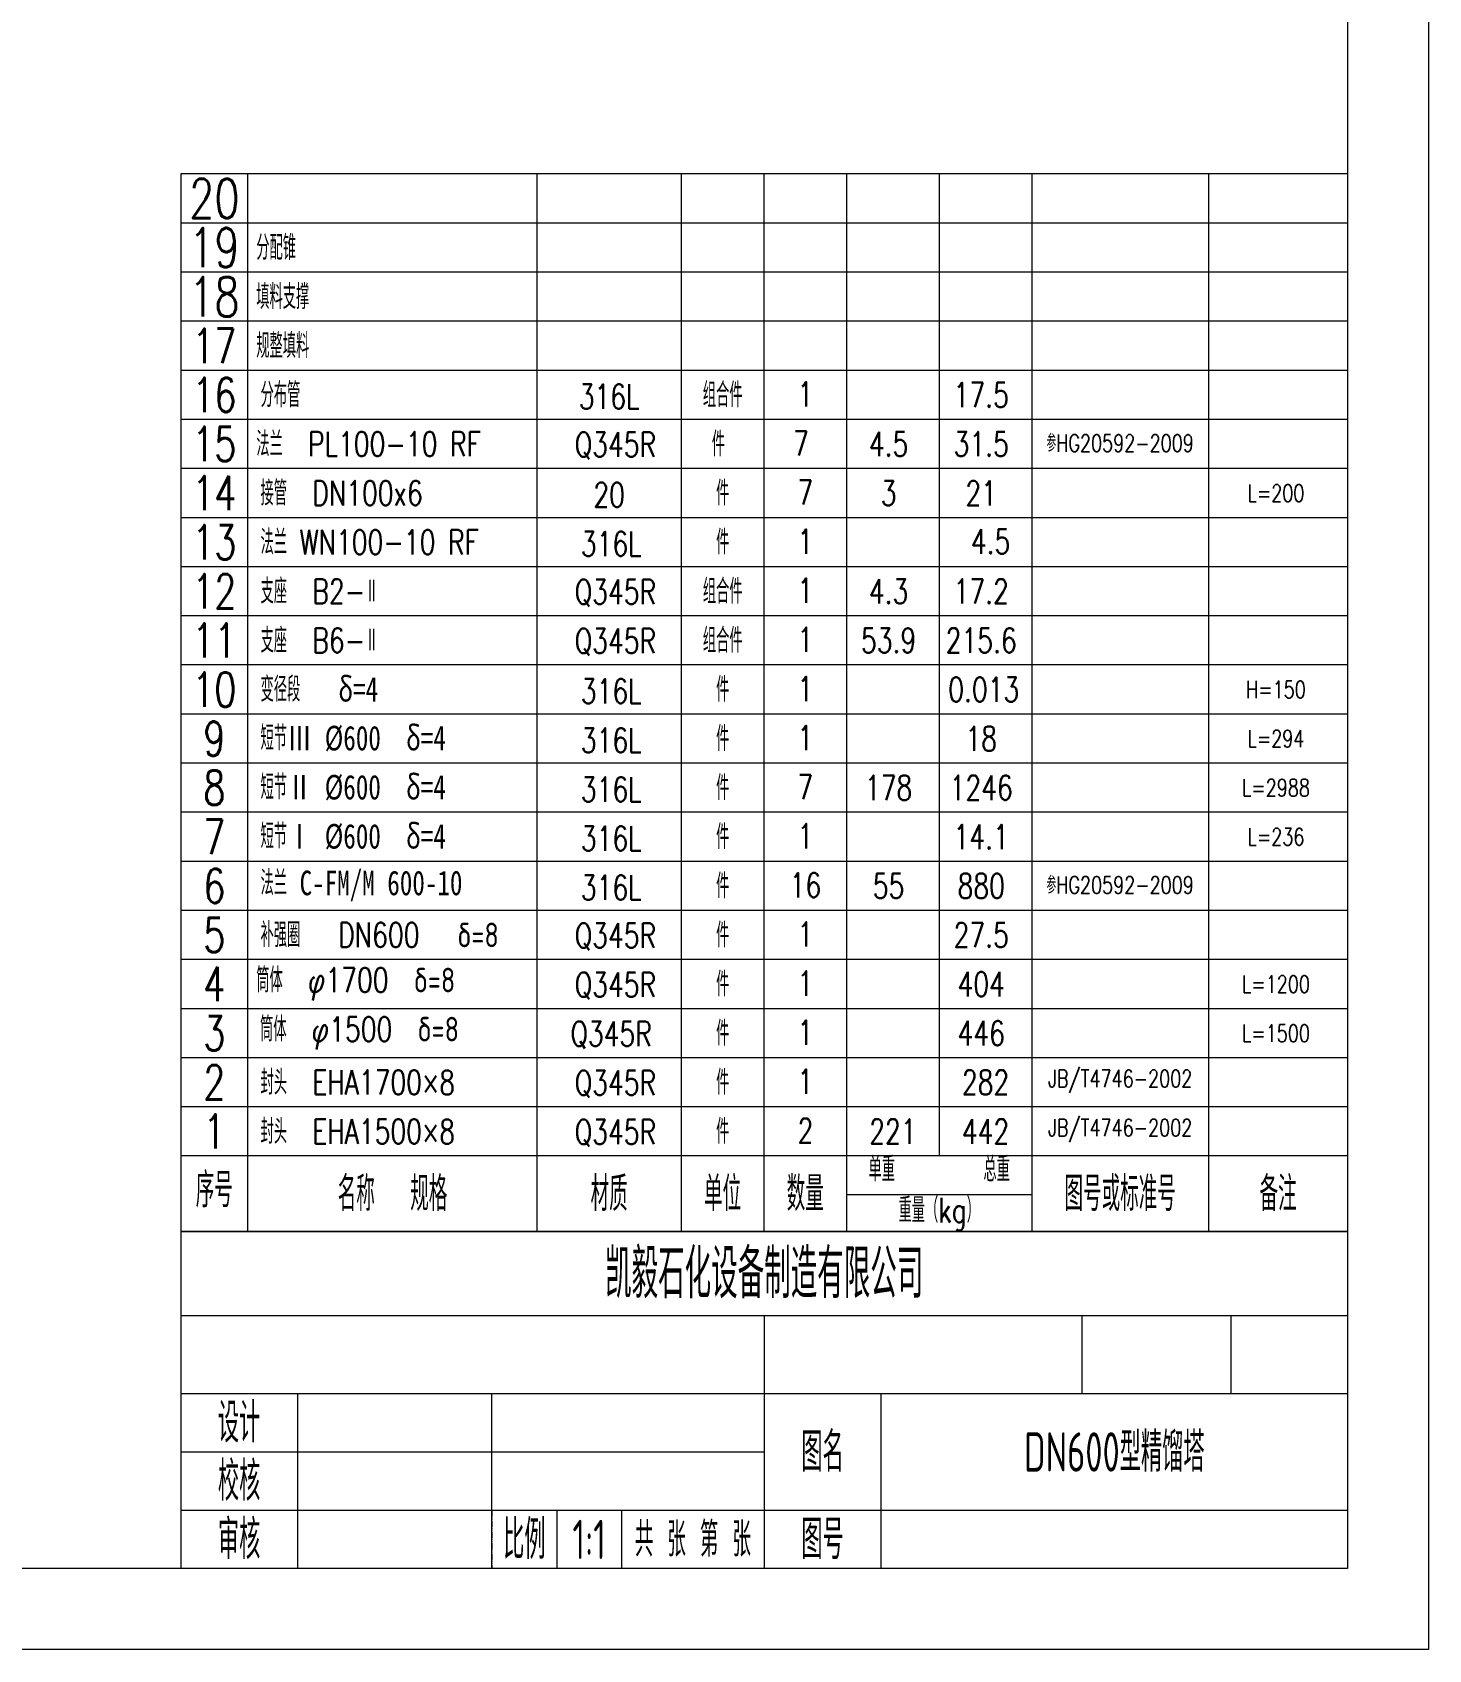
# Model space of a CAD drawing. Header units: millimetres. Extents: x 53862 to 60792, y 29949 to 39750.
# Drawn here: x 57949 to 60792, y 29949 to 33243 of the extents above; entities that cross this region are included whole.
import ezdxf

# ---------------------------------------------------------------- set-up
doc = ezdxf.new("R2010")
doc.units = ezdxf.units.MM
doc.linetypes.add('ACAD_ISO12W100', pattern=[22.4, 12, -3, 0.7, -3, 0.7, -3])
for name, color, linetype, lineweight in [('双点划线', 3, 'ACAD_ISO12W100', 18), ('文本', 7, 'Continuous', 18), ('标注', 7, 'Continuous', 18), ('细实线', 7, 'Continuous', 18)]:
    doc.layers.add(name, color=color, linetype=linetype, lineweight=lineweight)
doc.styles.add('50', font='simplex.shx', dxfattribs={"width": 0.75, "height": 50, "bigfont": 'gbcbig.shx'})
doc.styles.add('80', font='simplex.shx', dxfattribs={"width": 0.75, "height": 80, "bigfont": 'gbcbig.shx'})
doc.styles.add('HGCAD', font='gbenor.shx', dxfattribs={"width": 0.75, "bigfont": 'gbcbig.shx'})

# ---------------------------------------------------------------- blocks, each defined once
blk = doc.blocks.new('HGCAD#HGTFTK~A4Z~HGCAD图框')
at = {"layer": '细实线', "color": 7}
blk.add_lwpolyline([(5, -5), (-205, -5), (-205, 292), (5, 292)], close=True, dxfattribs=at)
at = {"layer": '细实线', "color": 2}
blk.add_lwpolyline([(0, 0), (-180, 0), (-180, 287), (0, 287)], close=True, dxfattribs=at)

msp = doc.modelspace()

# ---------------------------------------------------------------- linework, layer by layer
at = {"layer": '双点划线'}
msp.add_line((58884.6, 30232.6), (58884.6, 30113.8), dxfattribs=at)
at = {"layer": '文本'}
for p, q in [((59016.6, 30232.6), (59016.6, 30113.8)), ((59148.6, 30232.6), (59148.6, 30113.8))]:
    msp.add_line(p, q, dxfattribs=at)
at = {"layer": '细实线'}
for p, q in [((58251, 32954.2), (58251, 30800.2)), ((60627, 32954.2), (58251, 32954.2)), ((58387.7, 30800.2), (58387.7, 32954.2)), ((58976.6, 30800.2), (58976.6, 32954.2)), ((59270, 32954.2), (59270, 30800.2)), ((59438.4, 32954.2), (59438.4, 30800.2)), ((59606.8, 32954.2), (59606.8, 30800.2)), ((59795.4, 32954.2), (59795.4, 30954.2)), ((59983.9, 32954.2), (59983.9, 30800.2)), ((60343.8, 32954.2), (60343.8, 30800.2)), ((60627, 32854.2), (58251, 32854.2)), ((60627, 32754.2), (58251, 32754.2)), ((60627, 32654.2), (58251, 32654.2)), ((60627, 32554.2), (58251, 32554.2)), ((60627, 32454.2), (58251, 32454.2)), ((60627, 32354.2), (58251, 32354.2)), ((60627, 32254.2), (58251, 32254.2)), ((60627, 32154.2), (58251, 32154.2)), ((60627, 32054.2), (58251, 32054.2)), ((60627, 31954.2), (58251, 31954.2)), ((60627, 31854.2), (58251, 31854.2)), ((60627, 31754.2), (58251, 31754.2)), ((60627, 31654.2), (58251, 31654.2)), ((60627, 31554.2), (58251, 31554.2)), ((60627, 31454.2), (58251, 31454.2)), ((60627, 31354.2), (58251, 31354.2)), ((60627, 31254.2), (58251, 31254.2)), ((60627, 31154.2), (58251, 31154.2)), ((60627, 31054.2), (58251, 31054.2)), ((60627, 30954.2), (58251, 30954.2)), ((59606.8, 30875.9), (59983.9, 30875.9)), ((58251, 30800.2), (60627, 30800.2)), ((58251, 30800.2), (58251, 30113.8)), ((60627, 30800.2), (58251, 30800.2)), ((60627, 30800.2), (58251, 30800.2)), ((60627, 30628.6), (58251, 30628.6)), ((59439, 30628.6), (59439, 30113.8)), ((60085.8, 30628.6), (60085.8, 30470.2)), ((60389.4, 30628.6), (60389.4, 30470.2)), ((58251, 30470.2), (60627, 30470.2)), ((58488.6, 30470.2), (58488.6, 30113.8)), ((58884.6, 30113.8), (58884.6, 30470.2)), ((59676.6, 30470.2), (59676.6, 30113.8)), ((58251, 30351.4), (59439, 30351.4)), ((58251, 30232.6), (60627, 30232.6)), ((60627, 30113.8), (58251, 30113.8))]:
    msp.add_line(p, q, dxfattribs=at)

# ---------------------------------------------------------------- block references
at = {"layer": '双点划线', "xscale": 33, "yscale": 33, "zscale": 33}
msp.add_blockref('HGCAD#HGTFTK~A4Z~HGCAD图框', (60627, 30113.8), dxfattribs=at)

# ---------------------------------------------------------------- texts
at = {"layer": '文本'}
for s, insert, char_height, width, attachment_point, style in [(' 法兰 WN100-10 RF', (58387.7, 32204.2), 50, 588.909, 4, '50'), ('凯毅石化设备制造有限公司', (59439, 30714.4), 100, 2376, 5, 'HGCAD'), ('设计', (58369.8, 30410.8), 80, 2376, 5, 'HGCAD'), ('图名', (59557.8, 30351.4), 80, 2376, 5, 'HGCAD'), ('DN600型精馏塔', (60151.8, 30351.4), 80, 2376, 5, 'HGCAD'), ('校核', (58369.8, 30292), 80, 2376, 5, 'HGCAD'), ('审核', (58369.8, 30173.2), 80, 2376, 5, 'HGCAD'), ('比例', (58950.6, 30173.2), 80, 2376, 5, 'HGCAD'), ('1:1', (59082.6, 30173.2), 80, 2376, 5, 'HGCAD'), ('共 张 第 张', (59293.8, 30173.2), 70, 2376, 5, 'HGCAD'), ('图号', (59557.8, 30173.2), 80, 2376, 5, 'HGCAD')]:
    msp.add_mtext(s, dxfattribs=dict(at, insert=insert, char_height=char_height, width=width, attachment_point=attachment_point, style=style))
at = {"layer": '标注', "style": '50'}
for s, insert, char_height, width, attachment_point in [(' 分配锥', (58379, 32804.2), 50, 588.909, 4), (' 填料支撑', (58379, 32704.2), 50, 588.909, 4), (' 规整填料', (58379, 32604.2), 50, 588.909, 4), (' 分布管  ', (58387.7, 32504.2), 50, 588.909, 4), ('316L', (59123.3, 32500.8), 50, 293.413, 5), ('组合件', (59354.5, 32504.2), 50, 168.942, 5), ('1', (59522.9, 32505.7), 50, 167.808, 5), ('17.5', (59880.9, 32504.2), 50, 188.58, 5), (' 316L', (59114.6, 32200.8), 50, 293.413, 5), ('件', (59354.5, 32204.2), 50, 168.942, 5), ('1', (59522.9, 32205.7), 50, 167.808, 5), ('4.5', (59900, 32205.7), 50, 167.808, 5), (' 支座  B2-Ⅱ', (58387.7, 32104.2), 50, 588.909, 4), (' Q345R', (59123.3, 32100.8), 50, 293.413, 5), ('组合件', (59354.5, 32104.2), 50, 168.942, 5), ('1', (59522.9, 32105.7), 50, 167.808, 5), ('4.3', (59692.3, 32104.2), 50, 188.58, 5), ('17.2', (59880.9, 32104.2), 50, 188.58, 5), (' 支座  B6-Ⅱ', (58387.7, 32004.2), 50, 588.909, 4), (' Q345R', (59123.3, 32000.8), 50, 293.413, 5), ('组合件', (59354.5, 32004.2), 50, 168.942, 5), ('1', (59522.9, 32005.7), 50, 167.808, 5), ('53.9', (59692.3, 32004.2), 50, 188.58, 5), ('215.6', (59880.9, 32004.2), 50, 188.58, 5), (' 变径段   {\\fSimSun|b0|i0|c134|p2;δ=4}', (58387.7, 31904.2), 50, 588.909, 4), (' 316L', (59114.6, 31900.8), 50, 293.413, 5), ('件', (59354.5, 31904.2), 50, 168.942, 5), ('1', (59522.9, 31905.7), 50, 167.808, 5), ('0.013', (59886.1, 31904.2), 50, 178.28, 5), ('H=150', (60481, 31904.2), 35, 274.402, 5), (' 短节{\\fSimSun|b0|i0|c134|p2;Ⅲ %%C600  δ=4}', (58387.7, 31804.2), 50, 588.909, 4), (' 316L', (59114.6, 31800.8), 50, 293.413, 5), ('件', (59354.5, 31804.2), 50, 168.942, 5), ('1', (59522.9, 31805.7), 50, 167.808, 5), ('18', (59880.9, 31804.2), 50, 188.58, 5), ('L=294', (60481, 31804.2), 35, 274.402, 5), (' 短节{\\fSimSun|b0|i0|c134|p2;Ⅱ %%C600  δ=4}', (58387.7, 31704.2), 50, 588.909, 4), (' 316L', (59114.6, 31700.8), 50, 293.413, 5), ('件', (59354.5, 31704.2), 50, 168.942, 5), ('7', (59522.9, 31705.7), 50, 167.808, 5), ('178', (59692.3, 31704.2), 50, 188.58, 5), ('1246', (59880.9, 31704.2), 50, 188.58, 5), ('L=2988', (60481, 31704.2), 35, 274.402, 5), (' 短节{\\fSimSun|b0|i0|c134|p2;Ⅰ %%C600  δ=4}', (58387.7, 31604.2), 50, 588.909, 4), (' 316L', (59114.6, 31600.8), 50, 293.413, 5), ('件', (59354.5, 31604.2), 50, 168.942, 5), ('1', (59522.9, 31605.7), 50, 167.808, 5), ('14.1', (59880.9, 31604.2), 50, 188.58, 5), ('L=236', (60481, 31604.2), 35, 274.402, 5), (' 法兰{\\fSimSun|b0|i0|c134|p2; C-FM/M 600-10 }', (58387.7, 31504.2), 50, 588.909, 4), (' 316L', (59114.6, 31500.8), 50, 293.413, 5), ('件', (59354.5, 31504.2), 50, 168.942, 5), ('16', (59522.9, 31505.7), 50, 167.808, 5), ('55', (59692.3, 31504.2), 50, 188.58, 5), ('880', (59880.9, 31504.2), 50, 188.58, 5), ('参HG20592-2009', (60163.9, 31506), 35, 359.882, 5), (' 补强圈   DN600   δ=8', (58387.7, 31404.2), 50, 588.909, 4), (' Q345R', (59123.3, 31400.8), 50, 293.413, 5), ('件', (59354.5, 31404.2), 50, 168.942, 5), ('1', (59522.9, 31405.7), 50, 167.808, 5), ('27.5', (59880.9, 31404.2), 50, 188.58, 5), (' 筒体  φ1700  δ=8', (58379, 31304.2), 50, 588.909, 4), (' Q345R', (59123.3, 31300.8), 50, 293.413, 5), ('件', (59354.5, 31304.2), 50, 168.942, 5), ('1', (59522.9, 31305.7), 50, 167.808, 5), ('404', (59880.9, 31304.2), 50, 188.58, 5), ('L=1200', (60481, 31304.2), 35, 274.402, 5), (' 筒体  φ1500  δ=8', (58386.7, 31204.2), 50, 581.137, 4), (' Q345R', (59114.6, 31200.8), 50, 293.413, 5), ('件', (59354.5, 31204.2), 50, 168.942, 5), ('1', (59522.9, 31205.7), 50, 167.808, 5), ('446', (59880.9, 31204.2), 50, 188.58, 5), ('L=1500', (60481, 31204.2), 35, 274.402, 5), (' 封头  EHA1700×{\\H0.98x;8}', (58387.7, 31104.2), 50, 588.909, 4), (' Q345R', (59123.3, 31100.8), 50, 293.413, 5), ('件', (59354.5, 31104.2), 50, 168.942, 5), ('1', (59522.9, 31105.7), 50, 167.808, 5), ('282', (59889.7, 31104.2), 50, 188.58, 5), ('JB/T4746-2002', (60163.9, 31106), 35, 359.882, 5), (' 封头  EHA1500×{\\H0.98x;8}', (58387.7, 31004.2), 50, 588.909, 4), (' Q345R', (59123.3, 31000.8), 50, 293.413, 5), ('件', (59354.5, 31004.2), 50, 168.942, 5), ('2', (59522.9, 31005.7), 50, 167.808, 5), ('221', (59701.1, 31004.2), 50, 188.58, 5), ('442', (59889.7, 31004.2), 50, 188.58, 5), ('JB/T4746-2002', (60163.9, 31006), 35, 359.882, 5)]:
    msp.add_mtext(s, dxfattribs=dict(at, insert=insert, char_height=char_height, width=width, attachment_point=attachment_point))
at = {"layer": '标注', "color": 1, "style": '50'}
for s, insert, char_height, width, attachment_point in [(' 法兰  PL100-10 RF', (58379, 32404.2), 50, 588.909, 4), (' Q345R', (59123.3, 32400.8), 50, 293.413, 5), ('件', (59345.8, 32404.2), 50, 168.942, 5), ('7', (59514.1, 32405.7), 50, 167.808, 5), ('4.5', (59692.3, 32404.2), 50, 188.58, 5), ('31.5', (59880.9, 32404.2), 50, 188.58, 5), ('参HG20592-2009', (60163.9, 32406), 35, 359.882, 5), (' 接管  DN100x6', (58387.7, 32304.2), 50, 588.909, 4), ('20', (59123.3, 32300.8), 50, 293.413, 5), ('件', (59354.5, 32304.2), 50, 168.942, 5), ('7', (59522.9, 32305.7), 50, 167.808, 5), ('3', (59692.3, 32304.2), 50, 188.58, 5), ('21', (59880.9, 32304.2), 50, 188.58, 5), ('L=200', (60481, 32304.2), 35, 274.402, 5)]:
    msp.add_mtext(s, dxfattribs=dict(at, insert=insert, char_height=char_height, width=width, attachment_point=attachment_point))
at = {"layer": '细实线', "attachment_point": 5}
for s, insert, char_height, width, style in [('20', (58319.3, 32904.2), 80, 136.737, '80'), ('19', (58319.3, 32804.2), 80, 136.737, '80'), ('18', (58319.3, 32704.2), 80, 136.737, '80'), ('17', (58319.3, 32604.2), 70, 136.737, '50'), ('16', (58319.3, 32504.2), 70, 136.737, '50'), ('15', (58319.3, 32404.2), 70, 136.737, '50'), ('14', (58319.3, 32304.2), 70, 136.737, '50'), ('13', (58319.3, 32204.2), 70, 136.737, '50'), ('12', (58319.3, 32104.2), 70, 136.737, '50'), ('11', (58319.3, 32004.2), 70, 136.737, '50'), ('10', (58319.3, 31904.2), 70, 136.737, '50'), ('9', (58319.3, 31804.2), 70, 136.737, '50'), ('8', (58319.3, 31704.2), 70, 136.737, '50'), ('7', (58319.3, 31604.2), 70, 136.737, '50'), ('6', (58319.3, 31504.2), 70, 136.737, '50'), ('5', (58319.3, 31404.2), 70, 136.737, '50'), ('4', (58319.3, 31304.2), 70, 136.737, '50'), ('3', (58319.3, 31204.2), 70, 136.737, '50'), ('2', (58319.3, 31104.2), 70, 136.737, '50'), ('1', (58319.3, 31004.2), 70, 136.737, '50'), ('单重       总重\\P重量（kg）', (59795.4, 30877.2), 50, 377.16, '50'), ('序号', (58319.3, 30884.7), 70, 136.737, '50'), ('名称  规格', (58682.2, 30877.2), 70, 588.909, '50'), ('材质', (59123.3, 30877.2), 70, 293.413, '50'), ('单位', (59354.2, 30877.2), 70, 168.375, '50'), ('数量', (59522.6, 30877.2), 70, 168.375, '50'), ('图号或标准号', (60163.9, 30877.2), 70, 359.882, '50'), ('备注', (60485.4, 30877.2), 70, 283.151, '50')]:
    msp.add_mtext(s, dxfattribs=dict(at, insert=insert, char_height=char_height, width=width, style=style))

doc.saveas('drawing.dxf')
